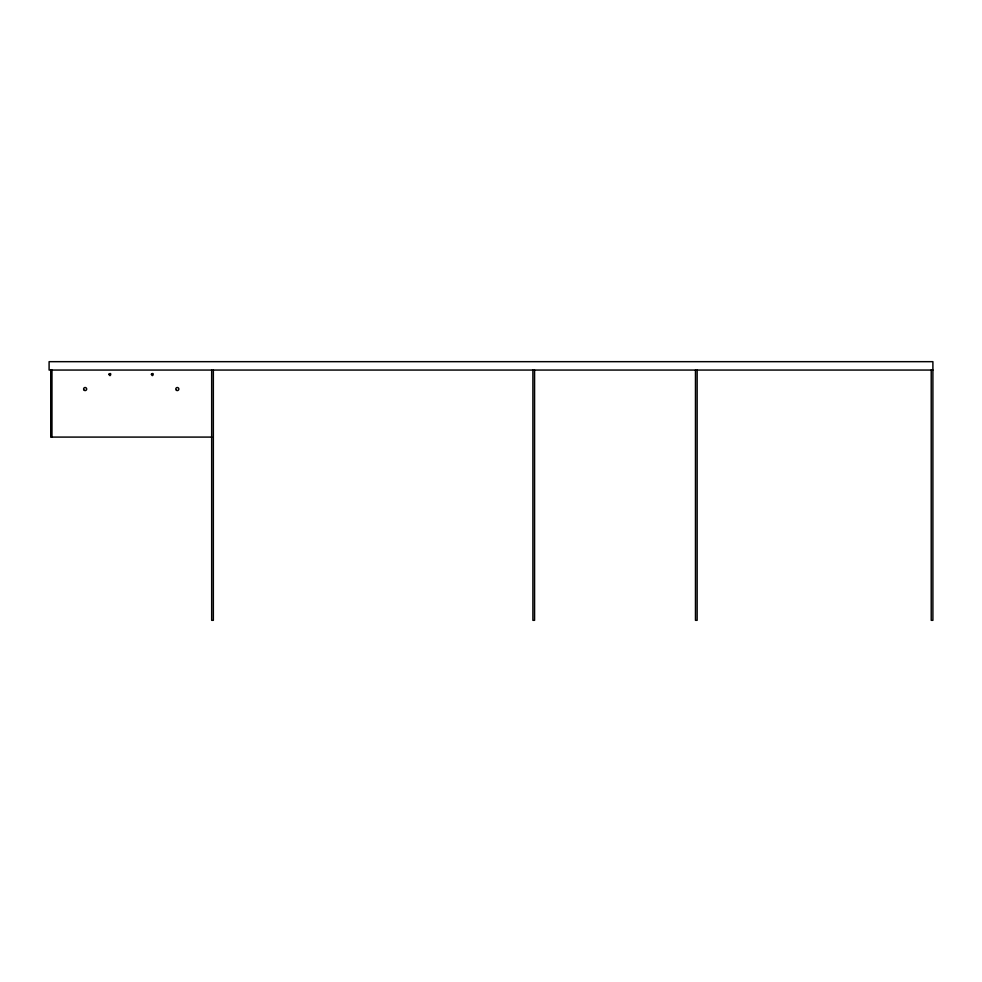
<?xml version="1.0" encoding="UTF-8"?>
<svg xmlns="http://www.w3.org/2000/svg" width="982" height="982" viewBox="0 0 982 982"><rect width="100%" height="100%" fill="white"/><g stroke="black" fill="none" stroke-linecap="round" stroke-linejoin="round"><path stroke-width="1.47" d="M932.9 370.054L49.1 370.054L49.1 361.671L932.9 361.671L932.9 620.329L931.218 620.329L931.218 370.054M211.67 437.088L50.782 437.088L50.782 370.054M697.146 370.054L697.146 620.329L695.465 620.329L695.465 370.054M534.576 370.054L534.576 620.329L532.895 620.329L532.895 370.054M213.352 370.054L213.352 620.329L211.67 620.329L211.67 370.054M51.899 370.054L51.899 437.088M51.334 370.054L51.334 437.088M108.916 374.228C110.279 378.5 112.23 371.221 108.916 374.228M151.375 374.228C152.738 378.5 154.69 371.221 151.375 374.228M84.366 390.37A1.534 1.534 0 0 0 86.674 389.044A1.534 1.534 0 0 0 84.366 387.718A1.534 1.534 0 0 0 84.366 390.37M176.539 390.37A1.534 1.534 0 0 0 178.847 389.044A1.534 1.534 0 0 0 176.539 387.718A1.534 1.534 0 0 0 176.539 390.37"/></g></svg>
